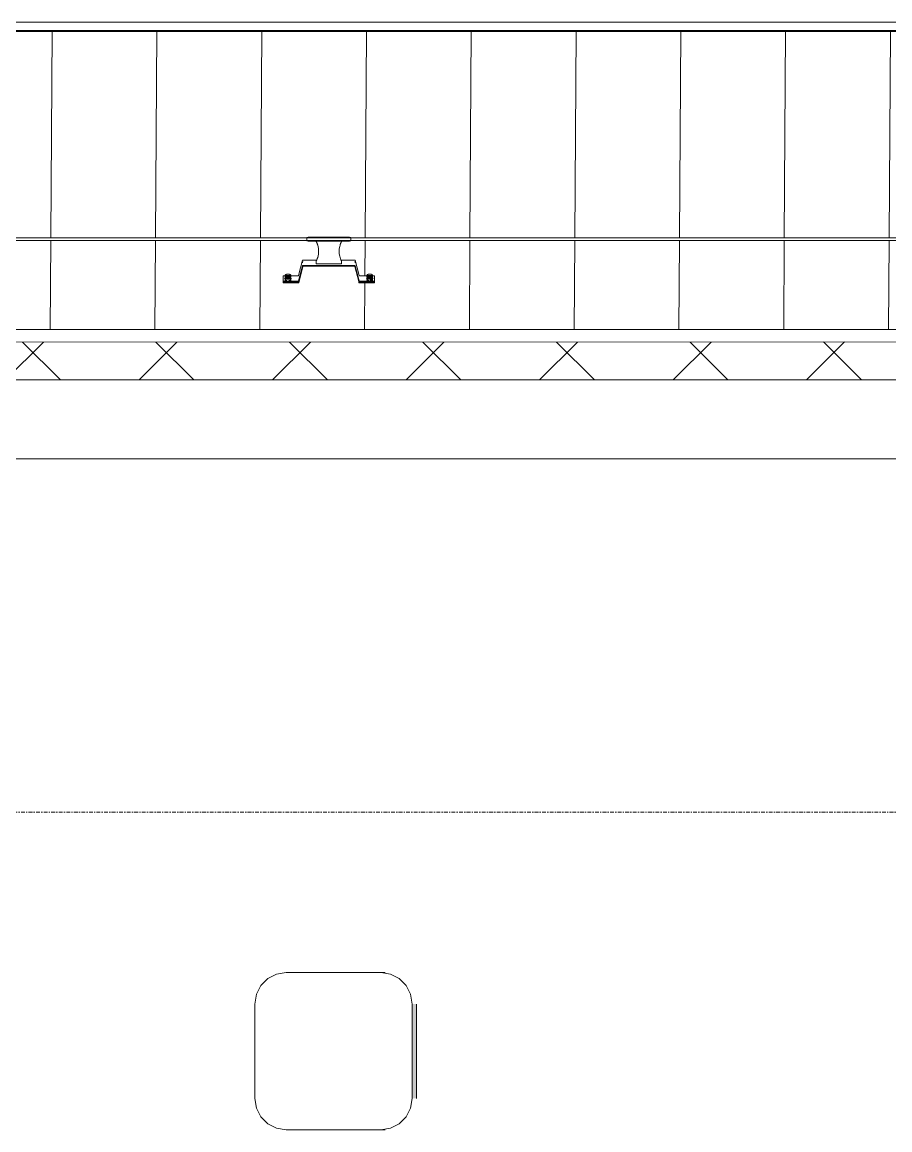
# Model space of a CAD drawing. Header units: millimetres. Extents: x 900982 to 1200730, y -305 to 27743.
# Drawn here: x 1003377 to 1006134, y 14190 to 17711 of the extents above; entities that cross this region are included whole.
import ezdxf

# ---------------------------------------------------------------- set-up
doc = ezdxf.new("R2010")
doc.units = ezdxf.units.MM
doc.linetypes.add('AEC_Center', pattern=[24, 12, -4, 4, -4])
for name, color, linetype, lineweight in [('A-FLOR-LEVL', 51, 'Continuous', 5), ('A-GENM', 13, 'Continuous', 5), ('A-ROOF', 132, 'Continuous', 5), ('A-ROOF-PATT', 132, 'Continuous', 15), ('Q-SPCQ', 91, 'Continuous', 5)]:
    doc.layers.add(name, color=color, linetype=linetype, lineweight=lineweight)

# ---------------------------------------------------------------- blocks, each defined once
blk = doc.blocks.new('Mechanical - Condensers - Mechanical - Condensers-1249279-SECTION - GRIDS 2A')
at = {"layer": 'A-GENM'}
blk.add_hatch(color=256, dxfattribs=at).paths.add_polyline_path([(1004616.6, 14290.3), (1004630.4, 14290.3), (1004630.4, 14590.3), (1004616.6, 14590.3)])
at = {"layer": 'A-GENM', "lineweight": 13}
for p, q in [((1004516.6, 14690.3), (1004216.6, 14690.3)), ((1004116.6, 14590.3), (1004116.6, 14290.3)), ((1004616.6, 14290.3), (1004616.6, 14590.3)), ((1004216.6, 14190.3), (1004516.6, 14190.3))]:
    blk.add_line(p, q, dxfattribs=at)
at = {"layer": 'A-GENM'}
for p, q in [((1004530.4, 14690.3), (1004516.6, 14690.3)), ((1004630.4, 14590.3), (1004630.4, 14290.3)), ((1004516.6, 14190.3), (1004530.4, 14190.3))]:
    blk.add_line(p, q, dxfattribs=at)
at = {"layer": 'A-GENM', "lineweight": 13, "flags": 128}
for points in [[(1004216.6, 14690.3), (1004185.7, 14685.4), (1004157.8, 14671.2), (1004135.7, 14649.1), (1004121.4, 14621.2), (1004116.6, 14590.3)], [(1004616.6, 14590.3), (1004611.7, 14621.2), (1004597.5, 14649.1), (1004575.3, 14671.2), (1004547.5, 14685.4), (1004516.6, 14690.3)], [(1004116.6, 14290.3), (1004121.4, 14259.4), (1004135.7, 14231.6), (1004157.8, 14209.4), (1004185.7, 14195.2), (1004216.6, 14190.3)], [(1004516.6, 14190.3), (1004547.5, 14195.2), (1004575.3, 14209.4), (1004597.5, 14231.6), (1004611.7, 14259.4), (1004616.6, 14290.3)]]:
    blk.add_lwpolyline(points, dxfattribs=at)
blk = doc.blocks.new('Static Line_Sayfa_Metal Deck_Pan Mount - Up to 15 _ pitch - Max 2 Users-1845519-SECTION - GRIDS 2A')
at = {"layer": 'Q-SPCQ'}
for p, q in [((1010152.4, 17024.9), (917357.6, 17024.9)), ((917357.6, 17016.9), (1010152.4, 17016.9)), ((1004286.1, 17027.2), (1004281.9, 17026.2)), ((1004281.9, 17015.7), (1004286.1, 17014.7)), ((1004415.3, 17027.4), (1004288.4, 17027.4)), ((1004288.4, 17014.4), (1004415.3, 17014.4)), ((1004311.9, 17014.5), (1004311.9, 17016.4)), ((1004311.9, 17013.3), (1004311.9, 17014.5)), ((1004391.9, 17014.5), (1004311.9, 17014.5)), ((1004311.9, 17013.6), (1004311.9, 17013.3)), ((1004391.9, 17016.4), (1004391.9, 17014.5)), ((1004391.9, 17014.5), (1004391.9, 17013.3)), ((1004391.9, 17013.3), (1004391.9, 17013.6)), ((1004421.9, 17026.2), (1004417.6, 17027.2)), ((1004417.6, 17014.7), (1004421.9, 17015.7)), ((1004268, 16936.8), (1004255.5, 16888.4)), ((1004255.6, 16905.9), (1004268.1, 16954.2)), ((1004257, 16886.5), (1004269.5, 16934.8)), ((1004269, 16949.8), (1004268, 16946)), ((1004434.7, 16937.5), (1004268.9, 16937.5)), ((1004269, 16954.9), (1004313.6, 16954.9)), ((1004270.5, 16935.5), (1004433.2, 16935.5)), ((1004311.9, 16951.6), (1004311.9, 16951.8)), ((1004311.9, 16951.8), (1004311.9, 16949.8)), ((1004311.9, 16949.6), (1004311.9, 16951.6)), ((1004311.9, 16943.2), (1004391.9, 16943.2)), ((1004390.2, 16954.9), (1004434.8, 16954.9)), ((1004391.9, 16949.8), (1004391.9, 16951.8)), ((1004391.9, 16951.8), (1004391.9, 16951.6)), ((1004391.9, 16951.6), (1004391.9, 16949.6)), ((1004434.1, 16934.8), (1004446.6, 16886.5)), ((1004435.7, 16946.4), (1004434.8, 16950.1)), ((1004448.2, 16888.4), (1004435.7, 16936.8)), ((1004435.8, 16954.2), (1004448.3, 16905.9)), ((1004206.8, 16888.6), (1004206.9, 16904.3)), ((1004212.9, 16905.2), (1004212.9, 16903.9)), ((1004212.9, 16901.2), (1004212.9, 16899.9)), ((1004221.9, 16902.3), (1004217, 16902.1)), ((1004217, 16902.1), (1004217, 16901.6)), ((1004217, 16902.1), (1004217, 16897.5)), ((1004217, 16901.6), (1004221.9, 16901.3)), ((1004217, 16901.6), (1004217, 16897)), ((1004221.9, 16905.1), (1004227.9, 16905.1)), ((1004226.7, 16902.1), (1004221.9, 16902.3)), ((1004221.9, 16902.3), (1004221.9, 16897.7)), ((1004221.9, 16901.3), (1004226.7, 16901.6)), ((1004221.9, 16896.8), (1004221.9, 16901.3)), ((1004226.7, 16901.6), (1004226.7, 16902.1)), ((1004226.7, 16902.1), (1004226.7, 16897.5)), ((1004226.7, 16901.6), (1004226.7, 16897)), ((1004229.8, 16905.1), (1004254.6, 16905.1)), ((1004230.9, 16903.9), (1004230.9, 16905.2)), ((1004230.9, 16899.9), (1004230.9, 16901.2)), ((1004449.3, 16905.1), (1004474.1, 16905.1)), ((1004472.9, 16905.2), (1004472.9, 16903.9)), ((1004472.9, 16901.2), (1004472.9, 16899.9)), ((1004476, 16905.1), (1004481.9, 16905.1)), ((1004481.9, 16902.3), (1004477, 16902.1)), ((1004477, 16902.1), (1004477, 16901.6)), ((1004477, 16902.1), (1004477, 16897.5)), ((1004477, 16901.6), (1004481.9, 16901.3)), ((1004477, 16901.6), (1004477, 16897)), ((1004486.7, 16902.1), (1004481.9, 16902.3)), ((1004481.9, 16902.3), (1004481.9, 16897.7)), ((1004481.9, 16901.3), (1004486.7, 16901.6)), ((1004481.9, 16896.8), (1004481.9, 16901.3)), ((1004486.7, 16901.6), (1004486.7, 16902.1)), ((1004486.7, 16902.1), (1004486.7, 16897.5)), ((1004486.7, 16901.6), (1004486.7, 16897)), ((1004490.9, 16903.9), (1004490.9, 16905.2)), ((1004490.9, 16899.9), (1004490.9, 16901.2)), ((1004496.8, 16888.6), (1004496.9, 16904.3)), ((1004496.9, 16903.1), (1004496.9, 16900.1)), ((1004206.8, 16888.6), (1004206.8, 16886.6)), ((1004206.8, 16885.7), (1004206.8, 16888.6)), ((1004256.8, 16885.7), (1004206.8, 16885.7)), ((1004206.8, 16885.7), (1004206.8, 16882.7)), ((1004206.8, 16882.7), (1004256.8, 16882.7)), ((1004217.2, 16897.5), (1004212.7, 16896.9)), ((1004212.8, 16890.3), (1004212.8, 16888.9)), ((1004212.9, 16894.2), (1004212.9, 16892.9)), ((1004254.5, 16887.7), (1004216.8, 16887.7)), ((1004216.8, 16885.7), (1004256.1, 16885.7)), ((1004217, 16896.7), (1004221.9, 16896.9)), ((1004221.9, 16895.9), (1004217, 16896.2)), ((1004221.9, 16896.9), (1004226.7, 16896.7)), ((1004226.7, 16896.2), (1004221.9, 16895.9)), ((1004231.1, 16896.9), (1004226.5, 16897.5)), ((1004230.8, 16888.9), (1004230.8, 16890.3)), ((1004230.9, 16892.9), (1004230.9, 16894.2)), ((1004256.8, 16882.7), (1004256.8, 16885.7)), ((1004446.8, 16885.7), (1004446.8, 16882.7)), ((1004496.8, 16885.7), (1004446.8, 16885.7)), ((1004446.8, 16882.7), (1004496.8, 16882.7)), ((1004447.6, 16885.7), (1004486.8, 16885.7)), ((1004486.8, 16887.7), (1004449.2, 16887.7)), ((1004477.2, 16897.5), (1004472.7, 16896.9)), ((1004472.8, 16890.3), (1004472.8, 16888.9)), ((1004472.9, 16894.2), (1004472.9, 16892.9)), ((1004481.9, 16896.9), (1004477, 16896.7)), ((1004486.7, 16896.7), (1004481.9, 16896.9)), ((1004481.9, 16895.9), (1004486.7, 16896.2)), ((1004491.1, 16896.9), (1004486.5, 16897.5)), ((1004490.8, 16888.9), (1004490.8, 16890.3)), ((1004490.9, 16892.9), (1004490.9, 16894.2)), ((1004496.8, 16885.7), (1004496.8, 16888.6)), ((1004496.8, 16882.7), (1004496.8, 16885.7))]:
    blk.add_line(p, q, dxfattribs=at)
at = {"layer": 'Q-SPCQ', "flags": 128}
for points in [[(1004286.1, 17027.2), (1004286.5, 17027.3), (1004286.9, 17027.3), (1004287.3, 17027.4), (1004287.7, 17027.4), (1004288.1, 17027.4), (1004288.4, 17027.4)], [(1004288.4, 17014.4), (1004288, 17014.4), (1004287.6, 17014.5), (1004287.2, 17014.5), (1004286.9, 17014.6), (1004286.5, 17014.6), (1004286.1, 17014.7)], [(1004415.3, 17027.4), (1004415.7, 17027.4), (1004416.1, 17027.4), (1004416.5, 17027.4), (1004416.9, 17027.3), (1004417.2, 17027.2), (1004417.6, 17027.2)], [(1004417.6, 17014.7), (1004417.2, 17014.6), (1004416.8, 17014.6), (1004416.4, 17014.5), (1004416, 17014.5), (1004415.6, 17014.4), (1004415.3, 17014.4)], [(1004212.9, 16905.2), (1004213.3, 16906.9), (1004214, 16907.9), (1004214.6, 16908.5), (1004215.1, 16908.8), (1004215.5, 16909), (1004215.7, 16909.1), (1004216, 16909.2), (1004216.2, 16909.2), (1004216.4, 16909.3), (1004216.5, 16909.3), (1004216.7, 16909.3), (1004216.8, 16909.3), (1004217, 16909.4), (1004217.1, 16909.4), (1004217.3, 16909.4), (1004217.5, 16909.4), (1004217.6, 16909.5), (1004217.8, 16909.5), (1004217.9, 16909.5), (1004218.1, 16909.5), (1004218.3, 16909.5), (1004218.5, 16909.5), (1004218.6, 16909.5), (1004218.8, 16909.6), (1004219, 16909.6), (1004219.2, 16909.6), (1004219.4, 16909.6), (1004219.6, 16909.6), (1004219.8, 16909.6), (1004220, 16909.6), (1004220.2, 16909.6), (1004220.4, 16909.6), (1004220.6, 16909.6), (1004220.8, 16909.6), (1004221, 16909.6), (1004221.2, 16909.6), (1004221.4, 16909.6), (1004221.7, 16909.6), (1004221.9, 16909.6), (1004221.9, 16909.6)], [(1004212.9, 16901.2), (1004213.3, 16902.9), (1004214, 16904), (1004214.6, 16904.5), (1004215.1, 16904.8), (1004215.4, 16905), (1004215.7, 16905.1), (1004215.9, 16905.2), (1004216.1, 16905.2), (1004216.3, 16905.3), (1004216.5, 16905.3), (1004216.7, 16905.3), (1004216.8, 16905.4), (1004217, 16905.4), (1004217.1, 16905.4), (1004217.3, 16905.4), (1004217.4, 16905.4), (1004217.6, 16905.5), (1004217.8, 16905.5), (1004217.9, 16905.5), (1004218.1, 16905.5), (1004218.3, 16905.5), (1004218.4, 16905.5), (1004218.6, 16905.6), (1004218.8, 16905.6), (1004219, 16905.6), (1004219.2, 16905.6), (1004219.4, 16905.6), (1004219.6, 16905.6), (1004219.8, 16905.6), (1004220, 16905.6), (1004220.2, 16905.6), (1004220.4, 16905.6), (1004220.6, 16905.6), (1004220.8, 16905.6), (1004221, 16905.6), (1004221.2, 16905.6), (1004221.4, 16905.7), (1004221.6, 16905.7), (1004221.8, 16905.7), (1004221.9, 16905.7)], [(1004212.9, 16894.2), (1004213.2, 16895.9), (1004213.9, 16897), (1004214.6, 16897.5), (1004215, 16897.8), (1004215.4, 16898), (1004215.7, 16898.1), (1004215.9, 16898.2), (1004216.1, 16898.2), (1004216.3, 16898.3), (1004216.5, 16898.3), (1004216.6, 16898.4), (1004216.8, 16898.4), (1004216.9, 16898.4), (1004217.1, 16898.4), (1004217.2, 16898.5), (1004217.4, 16898.5), (1004217.5, 16898.5), (1004217.7, 16898.5), (1004217.9, 16898.5), (1004218, 16898.5), (1004218.2, 16898.6), (1004218.4, 16898.6), (1004218.6, 16898.6), (1004218.8, 16898.6), (1004218.9, 16898.6), (1004219.1, 16898.6), (1004219.3, 16898.6), (1004219.5, 16898.6), (1004219.7, 16898.6), (1004219.9, 16898.6), (1004220.1, 16898.7), (1004220.3, 16898.7), (1004220.5, 16898.7), (1004220.7, 16898.7), (1004221, 16898.7), (1004221.2, 16898.7), (1004221.4, 16898.7), (1004221.6, 16898.7), (1004221.8, 16898.7), (1004221.9, 16898.7)], [(1004230.9, 16905.2), (1004230.6, 16906.9), (1004229.9, 16907.9), (1004229.2, 16908.5), (1004228.8, 16908.8), (1004228.4, 16909), (1004228.1, 16909.1), (1004227.9, 16909.2), (1004227.7, 16909.2), (1004227.5, 16909.3), (1004227.3, 16909.3), (1004227.2, 16909.3), (1004227, 16909.3), (1004226.9, 16909.4), (1004226.7, 16909.4), (1004226.6, 16909.4), (1004226.4, 16909.4), (1004226.2, 16909.5), (1004226.1, 16909.5), (1004225.9, 16909.5), (1004225.7, 16909.5), (1004225.6, 16909.5), (1004225.4, 16909.5), (1004225.2, 16909.5), (1004225, 16909.6), (1004224.9, 16909.6), (1004224.7, 16909.6), (1004224.5, 16909.6), (1004224.3, 16909.6), (1004224.1, 16909.6), (1004223.9, 16909.6), (1004223.7, 16909.6), (1004223.5, 16909.6), (1004223.3, 16909.6), (1004223, 16909.6), (1004222.8, 16909.6), (1004222.6, 16909.6), (1004222.4, 16909.6), (1004222.2, 16909.6), (1004222, 16909.6), (1004221.9, 16909.6)], [(1004230.9, 16901.2), (1004230.5, 16902.9), (1004229.8, 16904), (1004229.2, 16904.5), (1004228.7, 16904.8), (1004228.4, 16905), (1004228.1, 16905.1), (1004227.9, 16905.2), (1004227.7, 16905.2), (1004227.5, 16905.3), (1004227.3, 16905.3), (1004227.2, 16905.3), (1004227, 16905.4), (1004226.8, 16905.4), (1004226.7, 16905.4), (1004226.5, 16905.4), (1004226.4, 16905.4), (1004226.2, 16905.5), (1004226.1, 16905.5), (1004225.9, 16905.5), (1004225.7, 16905.5), (1004225.5, 16905.5), (1004225.4, 16905.5), (1004225.2, 16905.6), (1004225, 16905.6), (1004224.8, 16905.6), (1004224.6, 16905.6), (1004224.4, 16905.6), (1004224.2, 16905.6), (1004224, 16905.6), (1004223.8, 16905.6), (1004223.6, 16905.6), (1004223.4, 16905.6), (1004223.2, 16905.6), (1004223, 16905.6), (1004222.8, 16905.6), (1004222.6, 16905.6), (1004222.4, 16905.7), (1004222.2, 16905.7), (1004222, 16905.7), (1004221.9, 16905.7)], [(1004230.9, 16894.2), (1004230.5, 16895.9), (1004229.8, 16897), (1004229.2, 16897.5), (1004228.7, 16897.8), (1004228.3, 16898), (1004228.1, 16898.1), (1004227.8, 16898.2), (1004227.6, 16898.2), (1004227.4, 16898.3), (1004227.3, 16898.3), (1004227.1, 16898.4), (1004226.9, 16898.4), (1004226.8, 16898.4), (1004226.6, 16898.4), (1004226.5, 16898.5), (1004226.3, 16898.5), (1004226.2, 16898.5), (1004226, 16898.5), (1004225.8, 16898.5), (1004225.7, 16898.5), (1004225.5, 16898.6), (1004225.3, 16898.6), (1004225.1, 16898.6), (1004225, 16898.6), (1004224.8, 16898.6), (1004224.6, 16898.6), (1004224.4, 16898.6), (1004224.2, 16898.6), (1004224, 16898.6), (1004223.8, 16898.6), (1004223.6, 16898.7), (1004223.4, 16898.7), (1004223.2, 16898.7), (1004223, 16898.7), (1004222.8, 16898.7), (1004222.6, 16898.7), (1004222.3, 16898.7), (1004222.1, 16898.7), (1004221.9, 16898.7), (1004221.9, 16898.7)], [(1004472.9, 16905.2), (1004473.3, 16906.9), (1004474, 16907.9), (1004474.6, 16908.5), (1004475.1, 16908.8), (1004475.5, 16909), (1004475.7, 16909.1), (1004476, 16909.2), (1004476.2, 16909.2), (1004476.4, 16909.3), (1004476.5, 16909.3), (1004476.7, 16909.3), (1004476.8, 16909.3), (1004477, 16909.4), (1004477.1, 16909.4), (1004477.3, 16909.4), (1004477.5, 16909.4), (1004477.6, 16909.5), (1004477.8, 16909.5), (1004477.9, 16909.5), (1004478.1, 16909.5), (1004478.3, 16909.5), (1004478.5, 16909.5), (1004478.6, 16909.5), (1004478.8, 16909.6), (1004479, 16909.6), (1004479.2, 16909.6), (1004479.4, 16909.6), (1004479.6, 16909.6), (1004479.8, 16909.6), (1004480, 16909.6), (1004480.2, 16909.6), (1004480.4, 16909.6), (1004480.6, 16909.6), (1004480.8, 16909.6), (1004481, 16909.6), (1004481.2, 16909.6), (1004481.4, 16909.6), (1004481.7, 16909.6), (1004481.9, 16909.6), (1004481.9, 16909.6)], [(1004472.9, 16901.2), (1004473.3, 16902.9), (1004474, 16904), (1004474.6, 16904.5), (1004475.1, 16904.8), (1004475.4, 16905), (1004475.7, 16905.1), (1004475.9, 16905.2), (1004476.1, 16905.2), (1004476.3, 16905.3), (1004476.5, 16905.3), (1004476.7, 16905.3), (1004476.8, 16905.4), (1004477, 16905.4), (1004477.1, 16905.4), (1004477.3, 16905.4), (1004477.4, 16905.4), (1004477.6, 16905.5), (1004477.8, 16905.5), (1004477.9, 16905.5), (1004478.1, 16905.5), (1004478.3, 16905.5), (1004478.4, 16905.5), (1004478.6, 16905.6), (1004478.8, 16905.6), (1004479, 16905.6), (1004479.2, 16905.6), (1004479.4, 16905.6), (1004479.6, 16905.6), (1004479.8, 16905.6), (1004480, 16905.6), (1004480.2, 16905.6), (1004480.4, 16905.6), (1004480.6, 16905.6), (1004480.8, 16905.6), (1004481, 16905.6), (1004481.2, 16905.6), (1004481.4, 16905.7), (1004481.6, 16905.7), (1004481.8, 16905.7), (1004481.9, 16905.7)], [(1004472.9, 16894.2), (1004473.2, 16895.9), (1004473.9, 16897), (1004474.6, 16897.5), (1004475, 16897.8), (1004475.4, 16898), (1004475.7, 16898.1), (1004475.9, 16898.2), (1004476.1, 16898.2), (1004476.3, 16898.3), (1004476.5, 16898.3), (1004476.6, 16898.4), (1004476.8, 16898.4), (1004476.9, 16898.4), (1004477.1, 16898.4), (1004477.2, 16898.5), (1004477.4, 16898.5), (1004477.5, 16898.5), (1004477.7, 16898.5), (1004477.9, 16898.5), (1004478, 16898.5), (1004478.2, 16898.6), (1004478.4, 16898.6), (1004478.6, 16898.6), (1004478.8, 16898.6), (1004478.9, 16898.6), (1004479.1, 16898.6), (1004479.3, 16898.6), (1004479.5, 16898.6), (1004479.7, 16898.6), (1004479.9, 16898.6), (1004480.1, 16898.7), (1004480.3, 16898.7), (1004480.5, 16898.7), (1004480.7, 16898.7), (1004481, 16898.7), (1004481.2, 16898.7), (1004481.4, 16898.7), (1004481.6, 16898.7), (1004481.8, 16898.7), (1004481.9, 16898.7)], [(1004490.9, 16905.2), (1004490.6, 16906.9), (1004489.9, 16907.9), (1004489.2, 16908.5), (1004488.8, 16908.8), (1004488.4, 16909), (1004488.1, 16909.1), (1004487.9, 16909.2), (1004487.7, 16909.2), (1004487.5, 16909.3), (1004487.3, 16909.3), (1004487.2, 16909.3), (1004487, 16909.3), (1004486.9, 16909.4), (1004486.7, 16909.4), (1004486.6, 16909.4), (1004486.4, 16909.4), (1004486.2, 16909.5), (1004486.1, 16909.5), (1004485.9, 16909.5), (1004485.7, 16909.5), (1004485.6, 16909.5), (1004485.4, 16909.5), (1004485.2, 16909.5), (1004485, 16909.6), (1004484.9, 16909.6), (1004484.7, 16909.6), (1004484.5, 16909.6), (1004484.3, 16909.6), (1004484.1, 16909.6), (1004483.9, 16909.6), (1004483.7, 16909.6), (1004483.5, 16909.6), (1004483.3, 16909.6), (1004483, 16909.6), (1004482.8, 16909.6), (1004482.6, 16909.6), (1004482.4, 16909.6), (1004482.2, 16909.6), (1004482, 16909.6), (1004481.9, 16909.6)], [(1004490.9, 16901.2), (1004490.5, 16902.9), (1004489.8, 16904), (1004489.2, 16904.5), (1004488.7, 16904.8), (1004488.4, 16905), (1004488.1, 16905.1), (1004487.9, 16905.2), (1004487.7, 16905.2), (1004487.5, 16905.3), (1004487.3, 16905.3), (1004487.2, 16905.3), (1004487, 16905.4), (1004486.8, 16905.4), (1004486.7, 16905.4), (1004486.5, 16905.4), (1004486.4, 16905.4), (1004486.2, 16905.5), (1004486.1, 16905.5), (1004485.9, 16905.5), (1004485.7, 16905.5), (1004485.5, 16905.5), (1004485.4, 16905.5), (1004485.2, 16905.6), (1004485, 16905.6), (1004484.8, 16905.6), (1004484.6, 16905.6), (1004484.4, 16905.6), (1004484.2, 16905.6), (1004484, 16905.6), (1004483.8, 16905.6), (1004483.6, 16905.6), (1004483.4, 16905.6), (1004483.2, 16905.6), (1004483, 16905.6), (1004482.8, 16905.6), (1004482.6, 16905.6), (1004482.4, 16905.7), (1004482.2, 16905.7), (1004482, 16905.7), (1004481.9, 16905.7)], [(1004490.9, 16894.2), (1004490.5, 16895.9), (1004489.8, 16897), (1004489.2, 16897.5), (1004488.7, 16897.8), (1004488.3, 16898), (1004488.1, 16898.1), (1004487.8, 16898.2), (1004487.6, 16898.2), (1004487.4, 16898.3), (1004487.3, 16898.3), (1004487.1, 16898.4), (1004486.9, 16898.4), (1004486.8, 16898.4), (1004486.6, 16898.4), (1004486.5, 16898.5), (1004486.3, 16898.5), (1004486.2, 16898.5), (1004486, 16898.5), (1004485.8, 16898.5), (1004485.7, 16898.5), (1004485.5, 16898.6), (1004485.3, 16898.6), (1004485.1, 16898.6), (1004485, 16898.6), (1004484.8, 16898.6), (1004484.6, 16898.6), (1004484.4, 16898.6), (1004484.2, 16898.6), (1004484, 16898.6), (1004483.8, 16898.6), (1004483.6, 16898.7), (1004483.4, 16898.7), (1004483.2, 16898.7), (1004483, 16898.7), (1004482.8, 16898.7), (1004482.6, 16898.7), (1004482.3, 16898.7), (1004482.1, 16898.7), (1004481.9, 16898.7), (1004481.9, 16898.7)], [(1004212.8, 16890.3), (1004213.2, 16891.9), (1004213.9, 16893), (1004214.5, 16893.6), (1004215, 16893.8), (1004215.4, 16894), (1004215.6, 16894.1), (1004215.9, 16894.2), (1004216.1, 16894.3), (1004216.3, 16894.3), (1004216.4, 16894.3), (1004216.6, 16894.4), (1004216.7, 16894.4), (1004216.9, 16894.4), (1004217.1, 16894.5), (1004217.2, 16894.5), (1004217.4, 16894.5), (1004217.5, 16894.5), (1004217.7, 16894.5), (1004217.8, 16894.5), (1004218, 16894.6), (1004218.2, 16894.6), (1004218.4, 16894.6), (1004218.5, 16894.6), (1004218.7, 16894.6), (1004218.9, 16894.6), (1004219.1, 16894.6), (1004219.3, 16894.6), (1004219.5, 16894.6), (1004219.7, 16894.7), (1004219.9, 16894.7), (1004220.1, 16894.7), (1004220.3, 16894.7), (1004220.5, 16894.7), (1004220.7, 16894.7), (1004220.9, 16894.7), (1004221.1, 16894.7), (1004221.4, 16894.7), (1004221.6, 16894.7), (1004221.8, 16894.7), (1004221.8, 16894.7)], [(1004230.8, 16890.3), (1004230.5, 16891.9), (1004229.8, 16893), (1004229.1, 16893.6), (1004228.7, 16893.8), (1004228.3, 16894), (1004228, 16894.1), (1004227.8, 16894.2), (1004227.6, 16894.3), (1004227.4, 16894.3), (1004227.2, 16894.3), (1004227.1, 16894.4), (1004226.9, 16894.4), (1004226.8, 16894.4), (1004226.6, 16894.5), (1004226.5, 16894.5), (1004226.3, 16894.5), (1004226.1, 16894.5), (1004226, 16894.5), (1004225.8, 16894.5), (1004225.7, 16894.6), (1004225.5, 16894.6), (1004225.3, 16894.6), (1004225.1, 16894.6), (1004224.9, 16894.6), (1004224.8, 16894.6), (1004224.6, 16894.6), (1004224.4, 16894.6), (1004224.2, 16894.6), (1004224, 16894.7), (1004223.8, 16894.7), (1004223.6, 16894.7), (1004223.4, 16894.7), (1004223.2, 16894.7), (1004223, 16894.7), (1004222.7, 16894.7), (1004222.5, 16894.7), (1004222.3, 16894.7), (1004222.1, 16894.7), (1004221.9, 16894.7), (1004221.8, 16894.7)], [(1004472.8, 16890.3), (1004473.2, 16891.9), (1004473.9, 16893), (1004474.5, 16893.6), (1004475, 16893.8), (1004475.4, 16894), (1004475.6, 16894.1), (1004475.9, 16894.2), (1004476.1, 16894.3), (1004476.3, 16894.3), (1004476.4, 16894.3), (1004476.6, 16894.4), (1004476.7, 16894.4), (1004476.9, 16894.4), (1004477.1, 16894.5), (1004477.2, 16894.5), (1004477.4, 16894.5), (1004477.5, 16894.5), (1004477.7, 16894.5), (1004477.8, 16894.5), (1004478, 16894.6), (1004478.2, 16894.6), (1004478.4, 16894.6), (1004478.5, 16894.6), (1004478.7, 16894.6), (1004478.9, 16894.6), (1004479.1, 16894.6), (1004479.3, 16894.6), (1004479.5, 16894.6), (1004479.7, 16894.7), (1004479.9, 16894.7), (1004480.1, 16894.7), (1004480.3, 16894.7), (1004480.5, 16894.7), (1004480.7, 16894.7), (1004480.9, 16894.7), (1004481.1, 16894.7), (1004481.4, 16894.7), (1004481.6, 16894.7), (1004481.8, 16894.7), (1004481.8, 16894.7)], [(1004490.8, 16890.3), (1004490.5, 16891.9), (1004489.8, 16893), (1004489.1, 16893.6), (1004488.7, 16893.8), (1004488.3, 16894), (1004488, 16894.1), (1004487.8, 16894.2), (1004487.6, 16894.3), (1004487.4, 16894.3), (1004487.2, 16894.3), (1004487.1, 16894.4), (1004486.9, 16894.4), (1004486.8, 16894.4), (1004486.6, 16894.5), (1004486.5, 16894.5), (1004486.3, 16894.5), (1004486.1, 16894.5), (1004486, 16894.5), (1004485.8, 16894.5), (1004485.7, 16894.6), (1004485.5, 16894.6), (1004485.3, 16894.6), (1004485.1, 16894.6), (1004484.9, 16894.6), (1004484.8, 16894.6), (1004484.6, 16894.6), (1004484.4, 16894.6), (1004484.2, 16894.6), (1004484, 16894.7), (1004483.8, 16894.7), (1004483.6, 16894.7), (1004483.4, 16894.7), (1004483.2, 16894.7), (1004483, 16894.7), (1004482.7, 16894.7), (1004482.5, 16894.7), (1004482.3, 16894.7), (1004482.1, 16894.7), (1004481.9, 16894.7), (1004481.8, 16894.7)]]:
    blk.add_lwpolyline(points, dxfattribs=at)
at = {"layer": 'Q-SPCQ'}
for centre, major_axis, ratio, start_param, end_param in [((1004281.9, 17020.9), (0, 5.22), 0.000553, 0.087266, 1.006623), ((1004281.9, 17020.9), (0, 5.22), 0.000553, 1.227015, 2.050631), ((1004281.9, 17020.9), (0, 5.22), 0.000553, 2.181662, 3.141462), ((1004281.9, 17020.9), (0, 5.22), 0.000553, 3.141593, 3.228859), ((1004249.1, 16982.7), (-70, 0.4), 0.996195, 3.429686, 3.60672), ((1004249.1, 16982.5), (-70, 0.4), 0.996195, 2.689154, 3.60672), ((1004454.6, 16982.5), (-70, 0.4), 0.996195, 5.830747, 6.748313), ((1004454.6, 16982.7), (-70, 0.4), 0.996195, 5.830747, 6.009742), ((1004421.9, 17020.9), (0, 5.22), 0.000553, 0.087266, 1.006623), ((1004421.9, 17020.9), (0, 5.22), 0.000553, 1.227283, 2.050397), ((1004421.9, 17020.9), (0, 5.22), 0.000553, 2.181662, 3.141593), ((1004421.9, 17020.9), (0, 5.22), 0.000553, 3.141723, 3.228859), ((1004268.9, 16936.5), (-1, 0.006), 0.996195, 4.718734, 6.03737), ((1004269, 16953.9), (-1, 0.006), 0.996195, 4.938506, 6.03737), ((1004270.5, 16934.5), (-1, 0.006), 0.996195, 4.718734, 6.037371), ((1004249.1, 16982.7), (-70, 0.4), 0.996195, 2.689154, 2.918546), ((1004311.9, 16950.2), (0, 7), 0.000553, 1.658063, 3.228859), ((1004454.6, 16982.7), (-70, 0.4), 0.996195, 0.235736, 0.465127), ((1004391.9, 16950.2), (0, 7), 0.000553, 1.658063, 3.228859), ((1004433.2, 16934.5), (-1, 0.006), 0.996195, 3.400097, 4.718734), ((1004434.8, 16953.9), (-1, 0.006), 0.996195, 3.400097, 4.718734), ((1004434.7, 16936.5), (-1, 0.006), 0.996195, 3.400097, 4.498961), ((1004216.9, 16904.3), (10, 0), 0.087156, 2.09384, 3.141038), ((1004221.9, 16899.9), (9, 0), 0.087156, 1.915454, 4.711834), ((1004221.9, 16903.9), (9, 0), 0.087156, 1.915454, 3.664636), ((1004221.9, 16903.9), (9, 0), 0.087156, 5.759031, 7.853427), ((1004221.9, 16903.9), (9, 0), 0.087156, 4.711834, 5.576632), ((1004221.9, 16899.9), (9, 0), 0.087156, 4.711834, 7.853427), ((1004254.6, 16906.1), (-1, 0.006), 0.996195, 1.577141, 2.895778), ((1004449.3, 16906.1), (-1, 0.006), 0.996195, 0.258504, 1.577141), ((1004481.9, 16903.9), (9, 0), 0.087156, 1.571576, 3.664636), ((1004481.9, 16899.9), (9, 0), 0.087156, 1.570241, 4.711834), ((1004481.9, 16903.9), (9, 0), 0.087156, 3.838502, 4.711834), ((1004481.9, 16903.9), (9, 0), 0.087156, 4.711834, 5.576632), ((1004481.9, 16899.9), (9, 0), 0.087156, 4.711834, 7.853427), ((1004481.9, 16903.9), (9, 0), 0.087156, 5.759031, 7.509336), ((1004486.9, 16904.3), (10, 0), 0.087156, 0, 1.046642), ((1004216.8, 16888.6), (10, 0), 0.087156, 3.141593, 4.711834), ((1004216.8, 16886.6), (10, 0), 0.087156, 3.141593, 4.711834), ((1004221.9, 16896.4), (11, 0), 0.087156, 1.570241, 3.664636), ((1004221.8, 16888.9), (9, 0), 0.087156, 1.915454, 4.711834), ((1004221.9, 16892.9), (9, 0), 0.087156, 1.570241, 3.664636), ((1004221.8, 16888.9), (9, 0), 0.087156, 4.711834, 7.509336), ((1004221.9, 16896.4), (11, 0), 0.087156, 5.759031, 7.853427), ((1004221.9, 16892.9), (9, 0), 0.087156, 5.759031, 7.853427), ((1004254.5, 16888.7), (-1, 0.006), 0.996195, 1.577141, 2.895778), ((1004256.1, 16886.7), (-1, 0.006), 0.996195, 1.577141, 2.895778), ((1004447.6, 16886.7), (-1, 0.006), 0.996195, 0.258504, 1.577141), ((1004449.2, 16888.7), (-1, 0.006), 0.996195, 0.258504, 1.577141), ((1004481.9, 16896.4), (11, 0), 0.087156, 1.570241, 3.664636), ((1004481.8, 16888.9), (9, 0), 0.087156, 1.915454, 4.711834), ((1004481.9, 16892.9), (9, 0), 0.087156, 1.915454, 3.664636), ((1004481.8, 16888.9), (9, 0), 0.087156, 4.711834, 7.853427), ((1004481.9, 16896.4), (11, 0), 0.087156, 5.759031, 7.853427), ((1004481.9, 16892.9), (9, 0), 0.087156, 5.759031, 7.853427), ((1004481.9, 16892.9), (9, 0), 0.087156, 4.711834, 5.576632), ((1004486.8, 16888.6), (10, 0), 0.087156, 4.711834, 6.28263), ((1004486.8, 16886.6), (10, 0), 0.087156, 4.711834, 6.28263)]:
    blk.add_ellipse(centre, major_axis=major_axis, ratio=ratio, start_param=start_param, end_param=end_param, dxfattribs=at)
for points in [[(1004221.9, 16897.7), (1004221.1, 16897.8), (1004219.5, 16897.8), (1004217.9, 16897.6), (1004217, 16897.5)], [(1004217, 16897.5), (1004217, 16897.5), (1004217, 16897.4), (1004217, 16897.2), (1004217, 16897)], [(1004217, 16897), (1004217.8, 16897.1), (1004219.5, 16897.1), (1004221.1, 16896.9), (1004221.9, 16896.8)], [(1004226.7, 16897.5), (1004225.9, 16897.6), (1004224.3, 16897.8), (1004222.7, 16897.8), (1004221.9, 16897.7)], [(1004221.9, 16896.8), (1004222.7, 16896.9), (1004224.3, 16897.1), (1004225.9, 16897.1), (1004226.7, 16897)], [(1004226.7, 16897), (1004226.7, 16897.2), (1004226.7, 16897.4), (1004226.7, 16897.5), (1004226.7, 16897.5)], [(1004477, 16897.5), (1004477.9, 16897.6), (1004479.5, 16897.8), (1004481.1, 16897.8), (1004481.9, 16897.7)], [(1004477, 16897), (1004477, 16897.2), (1004477, 16897.4), (1004477, 16897.5), (1004477, 16897.5)], [(1004481.9, 16896.8), (1004481.1, 16896.9), (1004479.5, 16897.1), (1004477.8, 16897.1), (1004477, 16897)], [(1004481.9, 16897.7), (1004482.7, 16897.8), (1004484.3, 16897.8), (1004485.9, 16897.6), (1004486.7, 16897.5)], [(1004486.7, 16897), (1004485.9, 16897.1), (1004484.3, 16897.1), (1004482.7, 16896.9), (1004481.9, 16896.8)], [(1004486.7, 16897.5), (1004486.7, 16897.5), (1004486.7, 16897.4), (1004486.7, 16897.2), (1004486.7, 16897)]]:
    blk.add_open_spline(points, degree=3, dxfattribs=at)
blk = doc.blocks.new('Ridge Capping - Ridge Capping-1882401-SECTION - GRIDS 2A')
at = {"layer": 'A-ROOF'}
for p, q in [((1021760.8, 17710.8), (910524.5, 17710.9)), ((910524.4, 17684.7), (1021760.8, 17684.7)), ((910524.4, 17681), (1021760.8, 17681))]:
    blk.add_line(p, q, dxfattribs=at)

msp = doc.modelspace()

# ---------------------------------------------------------------- hatches: boundary and pattern name
at = {"layer": 'A-ROOF-PATT', "lineweight": 5}
h = msp.add_hatch(dxfattribs=at)
h.set_pattern_fill('FP_3', color=256, style=0, pattern_type=2)
h.set_pattern_definition([(89.638, (-19.27, 413459.42), (-332.99965, -0.00109), [])])
h.paths.add_polyline_path([(1013396.2, 17006.6), (1013396.2, 17007.8), (1013387.2, 17007.8)])
h.paths.add_polyline_path([(1013258.7, 17008.2), (1013258.7, 17006.7), (1013256, 17007.9)])
h.paths.add_polyline_path([(914851.3, 17009), (914851.3, 17010.2), (914842.3, 17010.1)])
h.paths.add_polyline_path([(914713.8, 17009.7), (914713.8, 17008.2), (914710.3, 17009.3)])
h.paths.add_polyline_path([(913942.5, 17006.1), (913942.5, 17007.4), (913932.6, 17007.3)])
h.paths.add_polyline_path([(911611.8, 17018.4), (911608.4, 17009.3), (911607.4, 17019.2), (911610.3, 17018.7)])
h.paths.add_polyline_path([(911615.8, 17016.6), (911610.4, 17009), (911613, 17017.9)])
h.paths.add_polyline_path([(911619.2, 17013.8), (911613.8, 17011.7), (911615.8, 17016.6)])
h.paths.add_polyline_path([(913561.9, 17011.2), (913561.9, 17012.3), (913564.6, 17011.4)])
h.paths.add_polyline_path([(915661.9, 17018.2), (915661.9, 17019.3), (915667.1, 17018.5)])
h.paths.add_polyline_path([(916201.2, 17020), (916211.3, 17021.1), (916206.5, 17020.3)])
h.paths.add_polyline_path([(916649.4, 17021.6), (916649.4, 17022.5), (916653, 17021.7)])
h.paths.add_polyline_path([(1012106.7, 17017.2), (1012106.7, 17018.4), (1012108.3, 17017.3)])
h.paths.add_polyline_path([(1014206.8, 17010.5), (1014206.8, 17011.6), (1014210.6, 17010.7)])
h.paths.add_polyline_path([(1014746.1, 17008.7), (1014756.2, 17009.8), (1014750, 17008.9)])
h.paths.add_polyline_path([(1015890.8, 17013.8), (1015899.7, 17005.4), (1015898.2, 17003.2), (1015903.5, 17000.6), (1015899.7, 16998.4), (1015898.2, 16996.5), (1015903.5, 16994.3), (1015908.8, 16996.5), (1015911, 17001.8), (1015910, 17015.7), (1015905.4, 17009.3), (1015903.5, 17009.3), (1015901.5, 17009), (1015899.2, 17009), (1015898.2, 17007.1), (1015894.2, 17010.7)])
h.paths.add_polyline_path([(1016226.9, 16735), (1016226.9, 16878.7), (1016096.9, 16878.7), (1016096.9, 16881.7), (1015965, 16881.7), (1015965, 16878.7), (1015936.8, 16878.7), (1015936.8, 16881.7), (1015804.9, 16881.7), (1015804.9, 16878.7), (1015674.9, 16878.7), (1015675, 16952.5), (1015886, 16953.7), (1015885.4, 16999.3), (1015821.4, 16998.6), (1015631, 16999.3), (1015403.7, 17000), (1015373, 16999.8), (1014892.4, 17001.6), (1014802.5, 17001.7), (1013948.7, 17005.5), (1013881.3, 17005.1), (1013836.3, 17004.9), (1013289.4, 17007.3), (1013287.9, 17007.9), (1013227.2, 17007.3), (1013139.8, 17007.7), (1013078.6, 17007.3), (1010221.4, 17017), (1010221.4, 17015.7), (1010191.4, 17014.5), (1010186, 16998.3), (1010184.2, 16982.5), (1010186, 16966.6), (1010191.4, 16954.9), (1010234.4, 16954.9), (1010232.7, 16935.5), (1010068.5, 16937.5), (1010068.6, 16954.9), (1010113.1, 16954.9), (1010116.8, 16966.6), (1010118.6, 16982.5), (1010116.8, 16998.3), (1010111.4, 17014.5), (1010081.4, 17015.7), (1010081.4, 17017), (1004415.3, 17015.7), (1004415.3, 17014.5), (1004391.8, 17014.5), (1004386.4, 16998.3), (1004384.6, 16982.5), (1004386.5, 16966.6), (1004391.9, 16954.9), (1004434.8, 16954.9), (1004433.2, 16935.5), (1004268.9, 16937.5), (1004269, 16954.9), (1004313.6, 16954.9), (1004317.3, 16966.6), (1004319.1, 16982.5), (1004317.3, 16998.3), (1004311.9, 17014.5), (1004281.9, 17015.7), (1004281.9, 17017), (998615.7, 17015.7), (998615.7, 17014.5), (998592.3, 17014.5), (998586.9, 16998.3), (998585.1, 16982.5), (998586.9, 16966.6), (998592.3, 16954.9), (998635.3, 16954.9), (998633.6, 16935.5), (998469.4, 16937.5), (998469.5, 16954.9), (998514, 16954.9), (998517.7, 16966.6), (998519.5, 16982.5), (998517.7, 16998.3), (998512.3, 17014.5), (998482.3, 17015.7), (998482.3, 17017), (992816.2, 17015.7), (992816.2, 17014.5), (992792.7, 17014.5), (992787.3, 16998.3), (992785.5, 16982.5), (992787.3, 16966.6), (992792.8, 16954.9), (992835.7, 16954.9), (992834.1, 16935.5), (992669.8, 16937.5), (992669.9, 16954.9), (992714.5, 16954.9), (992718.2, 16966.6), (992720, 16982.5), (992718.2, 16998.3), (992712.8, 17014.5), (992682.7, 17015.7), (992682.7, 17017), (987016.6, 17015.7), (987016.6, 17014.5), (986993.2, 17014.5), (986987.8, 16998.3), (986986, 16982.5), (986987.8, 16966.6), (986993.2, 16954.9), (987036.2, 16954.9), (987034.5, 16935.5), (986870.3, 16937.5), (986870.4, 16954.9), (986914.9, 16954.9), (986918.6, 16966.6), (986920.4, 16982.5), (986916.4, 17005), (986913.2, 17014.5), (986883.2, 17015.7), (986883.2, 17017), (981217.1, 17015.7), (981217.1, 17014.5), (981193.6, 17014.5), (981188.2, 16998.3), (981186.4, 16982.5), (981188.2, 16966.6), (981193.6, 16954.9), (981236.6, 16954.9), (981235, 16935.5), (981070.7, 16937.5), (981070.8, 16954.9), (981115.4, 16954.9), (981119.1, 16966.6), (981120.9, 16982.5), (981119.1, 16998.3), (981113.6, 17014.5), (981083.6, 17015.7), (981083.6, 17017), (975417.5, 17015.7), (975417.5, 17014.5), (975394.1, 17014.5), (975388.7, 16998.3), (975386.9, 16982.5), (975388.7, 16966.6), (975394.1, 16954.9), (975437.1, 16954.9), (975435.4, 16935.5), (975271.2, 16937.5), (975271.3, 16954.9), (975315.8, 16954.9), (975319.5, 16966.6), (975321.3, 16982.5), (975319.5, 16998.3), (975314.1, 17014.5), (975284.1, 17015.7), (975284.1, 17017), (969617.9, 17015.7), (969617.9, 17014.5), (969594.5, 17014.5), (969589.1, 16998.3), (969587.3, 16982.5), (969589.1, 16966.6), (969594.5, 16954.9), (969637.5, 16954.9), (969635.9, 16935.5), (969471.6, 16937.5), (969471.7, 16954.9), (969516.2, 16954.9), (969519.9, 16966.6), (969521.8, 16982.5), (969519.9, 16998.3), (969514.5, 17014.5), (969484.5, 17015.7), (969484.5, 17017), (963818.4, 17015.7), (963817.1, 17014.5), (963795, 17014.5), (963789.6, 16998.3), (963787.8, 16982.5), (963789.6, 16966.6), (963795, 16954.9), (963838, 16954.9), (963836.3, 16935.5), (963672.1, 16937.5), (963672.2, 16954.9), (963716.7, 16954.9), (963720.4, 16966.6), (963722.2, 16982.5), (963720.4, 16998.3), (963715, 17014.5), (963685, 17015.7), (963685, 17017), (958018.8, 17015.7), (958018.8, 17014.5), (957995.4, 17014.5), (957990, 16998.3), (957988.2, 16982.5), (957990, 16966.6), (957995.4, 16954.9), (958038.4, 16954.9), (958036.8, 16935.5), (957872.5, 16937.5), (957872.6, 16954.9), (957917.1, 16954.9), (957920.8, 16966.6), (957922.7, 16982.5), (957920.8, 16998.3), (957915.4, 17014.5), (957885.4, 17015.7), (957885.4, 17017), (952219.3, 17015.7), (952219.3, 17014.5), (952195.9, 17014.5), (952190.5, 16998.3), (952188.6, 16982.5), (952190.5, 16966.6), (952195.9, 16954.9), (952238.9, 16954.9), (952237.2, 16935.5), (952073, 16937.5), (952073.1, 16954.9), (952117.6, 16954.9), (952121.3, 16966.6), (952123.1, 16982.5), (952121.3, 16998.3), (952115.9, 17014.5), (952085.9, 17015.7), (952085.9, 17017), (946419.7, 17015.7), (946419.7, 17014.5), (946396.3, 17014.5), (946390.9, 16998.3), (946389.1, 16982.5), (946390.9, 16966.6), (946396.3, 16954.9), (946439.3, 16954.9), (946437.6, 16935.5), (946273.4, 16937.5), (946273.5, 16954.9), (946318, 16954.9), (946321.7, 16966.6), (946323.6, 16982.5), (946321.7, 16998.3), (946316.3, 17014.5), (946286.3, 17015.7), (946286.3, 17017), (940620.2, 17015.7), (940620.2, 17014.5), (940596.8, 17014.5), (940590.1, 16987.5), (940590.1, 16977.4), (940591.4, 16966.6), (940596.8, 16954.9), (940639.8, 16954.9), (940638.1, 16935.5), (940473.9, 16937.5), (940474, 16954.9), (940518.5, 16954.9), (940522.2, 16966.6), (940524, 16982.5), (940522.2, 16998.3), (940516.8, 17014.5), (940486.8, 17015.7), (940486.8, 17017), (934820.6, 17015.7), (934820.6, 17014.5), (934797.2, 17014.5), (934791.8, 16998.3), (934790, 16982.5), (934791.8, 16966.6), (934797.2, 16954.9), (934840.2, 16954.9), (934838.5, 16935.5), (934674.3, 16937.5), (934674.4, 16954.9), (934719.6, 16957), (934722.6, 16966.6), (934724.5, 16982.5), (934719.6, 17007.5), (934717.2, 17014.5), (934687.2, 17015.7), (934687.2, 17017), (929021.1, 17015.7), (929021.1, 17014.5), (928997.7, 17014.5), (928992.3, 16998.3), (928990.4, 16982.5), (928992.3, 16966.6), (928997.7, 16954.9), (929040.7, 16954.9), (929039, 16935.5), (928874.8, 16937.5), (928874.9, 16954.9), (928919.4, 16954.9), (928923.1, 16966.6), (928924.9, 16982.5), (928923.1, 16998.3), (928917.7, 17014.5), (928887.7, 17015.7), (928887.7, 17017), (923221.5, 17015.7), (923221.5, 17014.5), (923198.1, 17014.5), (923192.7, 16998.3), (923190.9, 16982.5), (923192.7, 16966.6), (923198.1, 16954.9), (923241.1, 16954.9), (923239.4, 16935.5), (923075.2, 16937.5), (923075.3, 16954.9), (923119.8, 16954.9), (923123.5, 16966.6), (923125.4, 16982.5), (923123.5, 16998.3), (923118.1, 17014.5), (923088.1, 17015.7), (923088.1, 17017), (917422, 17015.7), (917422, 17014.5), (917398.6, 17014.5), (917393.2, 16998.3), (917391.3, 16982.5), (917393.2, 16966.6), (917398.6, 16954.9), (917441.5, 16954.9), (917439.9, 16935.5), (917275.7, 16937.5), (917275.8, 16954.9), (917320.3, 16954.9), (917324, 16966.6), (917325.8, 16982.5), (917324, 16998.3), (917318.6, 17014.5), (917288.6, 17015.7), (917288.6, 17016.8), (917088.9, 17016.5), (916864.9, 17015.4), (916841.8, 17015.3), (916819.3, 17016), (916684.5, 17015.1), (916662, 17014.7), (915493.6, 17010.8), (913999.5, 17007), (913988.2, 17006.2), (913908.8, 17006.1), (913875.9, 17005.5), (913205.2, 17003.4), (912990, 17003.7), (912960.6, 17002.6), (912550.2, 17001.4), (912494, 17001.1), (912315.3, 17001.7), (912308.9, 17001.3), (912291.8, 17001.2), (912258.1, 17000.2), (911624, 16998.3), (911624, 16952.5), (911835.1, 16952.5), (911835, 16878.7), (911705, 16878.7), (911705, 16881.7), (911573.1, 16881.7), (911573.1, 16878.7), (911544.9, 16878.7), (911544.9, 16881.7), (911413, 16881.7), (911413, 16878.7), (911283, 16878.7), (911283.1, 16952.5), (911494, 16953.7), (911494, 16955.6), (911503.9, 16971.7), (911598.9, 17017.2), (911601.2, 16996.5), (911606.5, 16994.3), (911611.8, 16996.5), (911619, 16999.6), (911606.5, 17002.7), (911610.3, 17005.4), (911614.2, 17007.1), (911620.3, 17012.4), (911624.5, 17006.1), (911651.5, 17005.8), (911685.2, 17005.7), (911805.4, 17006.3), (912021, 17007.1), (912188.8, 17007.9), (916690.7, 17021.8), (916740.1, 17022.6), (916808.1, 17022.8), (916931.7, 17023.5), (917295.2, 17026.7), (917295.2, 17027.4), (917422, 17027.4), (917422, 17026.1), (923221.5, 17027.4), (923221.5, 17026.1), (928894.3, 17026.7), (928894.3, 17027.4), (929027.7, 17026.1), (929027.7, 17024.9), (934693.8, 17026.7), (934693.8, 17027.4), (934820.6, 17027.4), (934820.6, 17026.1), (940620.2, 17027.4), (940620.2, 17026.1), (946292.9, 17026.7), (946292.9, 17027.4), (946426.3, 17026.7), (946426.3, 17024.9), (952092.5, 17026.7), (952092.5, 17027.4), (952225.9, 17026.7), (952225.9, 17024.9), (957892, 17026.7), (957892, 17027.4), (958025.4, 17026.7), (958025.4, 17024.9), (963691.6, 17026.7), (963691.6, 17027.4), (963825, 17026.7), (963825, 17024.9), (969491.1, 17026.7), (969491.1, 17027.4), (969617.9, 17027.4), (969617.9, 17026.1), (975417.5, 17027.4), (975417.5, 17026.1), (987016.6, 17027.4), (987016.6, 17026.1), (992816.2, 17027.4), (992816.2, 17026.1), (998488.9, 17026.7), (998488.9, 17027.4), (998622.3, 17026.7), (998622.3, 17024.9), (1004288.4, 17026.7), (1004288.4, 17027.4), (1004421.9, 17026.1), (1004421.9, 17024.9), (1010088, 17026.7), (1010088, 17027.4), (1010214.8, 17027.4), (1010214.8, 17026.1), (1010241.3, 17023.9), (1010350.2, 17023.9), (1010565.9, 17023.3), (1010733.7, 17023), (1015094.6, 17007.8), (1015129.5, 17008.5), (1015886.5, 17006.2), (1015890.8, 17013.8), (1015899.7, 17018.7), (1015908.8, 17018.3), (1015912, 17017.5), (1016009.4, 16969.2), (1016016, 16952.5), (1016227, 16952.5), (1016226.9, 16881.7)])
h.paths.add_polyline_path([(910465.4, 16729.9), (1022093.5, 16735.3), (1022093.3, 16752.8), (1021788.1, 16757.9), (1021771.2, 16752.8), (1021760.8, 16752.8), (1021760.8, 17681), (910524.4, 17681), (910524.4, 17705), (910471.7, 16833.1)])
h.paths.add_polyline_path([(1010270.9, 16882.7), (1010246.4, 16882.7), (1010245.7, 16888.4), (1010235.2, 16936.8), (1010235.3, 16954.2), (1010248.8, 16905.1), (1010273.7, 16905.1), (1010273.4, 16907.7), (1010286.2, 16907.6), (1010289.5, 16907.3), (1010289.6, 16904.9), (1010296.5, 16902.2), (1010296.4, 16882.7)])
h.paths.add_polyline_path([(1010021.5, 16906.2), (1010021.5, 16905.1), (1010023.8, 16905.8)])
h.paths.add_polyline_path([(1010056.4, 16882.7), (1010006.4, 16882.7), (1010006.5, 16904.3), (1010013.7, 16905.1), (1010015.7, 16907.6), (1010054.2, 16904.3), (1010056.5, 16911.1), (1010067.6, 16954.2), (1010067.6, 16929.2), (1010056.4, 16885.7)])
h.paths.add_polyline_path([(992622.8, 16906.2), (992622.8, 16905.1), (992625.2, 16905.8)])
h.paths.add_polyline_path([(992657.7, 16882.7), (992607.7, 16882.7), (992607.8, 16904.3), (992615, 16905.1), (992615, 16907.7), (992655.5, 16904.3), (992657.8, 16911.1), (992669, 16954.2), (992669, 16929.2), (992657.7, 16885.7)])
h.paths.add_polyline_path([(986823.3, 16906.2), (986823.3, 16905.1), (986825.6, 16905.8)])
h.paths.add_polyline_path([(986858.2, 16882.7), (986808.2, 16882.7), (986808.3, 16904.3), (986815.4, 16905.1), (986815.5, 16907.7), (986856, 16904.3), (986858.3, 16911.1), (986869.4, 16954.2), (986869.4, 16929.2), (986858.2, 16885.7)])
h.paths.add_polyline_path([(998422.4, 16906.2), (998422.4, 16905.1), (998424.7, 16905.8)])
h.paths.add_polyline_path([(998407.3, 16882.7), (998407.4, 16904.3), (998414.5, 16905.1), (998414.6, 16907.7), (998455.1, 16904.3), (998457.4, 16911.1), (998468.5, 16954.2), (998468.5, 16929.2), (998457.3, 16882.7)])
h.paths.add_polyline_path([(998647.3, 16882.7), (998646.6, 16888.4), (998636.1, 16936.8), (998636.2, 16954.2), (998649.7, 16905.1), (998674.5, 16905.1), (998674.3, 16907.7), (998682.4, 16907.3), (998690.4, 16907.3), (998690.5, 16904.9), (998697.4, 16902.2), (998697.3, 16882.7)])
h.paths.add_polyline_path([(1004446.8, 16882.7), (1004446.1, 16888.4), (1004435.7, 16936.8), (1004435.8, 16954.2), (1004449.3, 16905.1), (1004474.1, 16905.1), (1004473.8, 16907.7), (1004481.9, 16907.3), (1004490, 16907.3), (1004490, 16904.9), (1004496.9, 16902.2), (1004496.8, 16882.7)])
h.paths.add_polyline_path([(992847.7, 16882.7), (992847, 16888.4), (992836.6, 16936.8), (992836.7, 16954.2), (992850.2, 16905.1), (992875, 16905.1), (992874.7, 16907.7), (992882.8, 16907.3), (992890.9, 16907.3), (992890.9, 16904.9), (992897.8, 16902.2), (992897.7, 16882.7)])
h.paths.add_polyline_path([(1004221.9, 16906.2), (1004221.9, 16905.1), (1004224.3, 16905.8)])
h.paths.add_polyline_path([(1004206.8, 16882.7), (1004206.9, 16904.3), (1004214.1, 16905.1), (1004214.1, 16907.7), (1004254.6, 16904.3), (1004256.9, 16911.1), (1004268.1, 16954.2), (1004268.1, 16929.2), (1004256.8, 16882.7)])
h.paths.add_polyline_path([(981023.7, 16906.2), (981023.7, 16905.1), (981026.1, 16905.8)])
h.paths.add_polyline_path([(981045.8, 16882.7), (981008.6, 16882.7), (981008.7, 16904.3), (981015.9, 16905.1), (981015.9, 16907.7), (981056.4, 16904.3), (981058.7, 16911.1), (981069.9, 16954.2), (981069.9, 16929.2), (981058.6, 16882.7)])
h.paths.add_polyline_path([(969424.6, 16906.2), (969424.6, 16905.1), (969426.9, 16905.8)])
h.paths.add_polyline_path([(969432.4, 16882.7), (969409.5, 16882.7), (969409.6, 16904.3), (969416.8, 16905.1), (969416.8, 16907.7), (969457.3, 16904.3), (969459.6, 16911.1), (969470.8, 16954.2), (969470.8, 16929.2), (969459.5, 16882.7)])
h.paths.add_polyline_path([(981298.6, 16882.7), (981248.6, 16882.7), (981247.9, 16888.4), (981237.5, 16936.8), (981237.6, 16954.2), (981251.1, 16905.1), (981275.9, 16905.1), (981275.6, 16907.7), (981283.7, 16907.3), (981291.8, 16907.3), (981291.8, 16904.9), (981298.7, 16902.2), (981298.6, 16885.7)])
h.paths.add_polyline_path([(975449.1, 16882.7), (975448.4, 16888.4), (975437.9, 16936.8), (975438, 16954.2), (975451.5, 16905.1), (975476.3, 16905.1), (975476.1, 16907.7), (975484.2, 16907.3), (975492.2, 16907.3), (975492.3, 16904.9), (975499.2, 16902.2), (975499.1, 16882.7)])
h.paths.add_polyline_path([(987048.2, 16882.7), (987047.5, 16888.4), (987037, 16936.8), (987037.1, 16954.2), (987050.6, 16905.1), (987075.4, 16905.1), (987075.2, 16907.7), (987083.3, 16907.3), (987091.3, 16907.3), (987091.4, 16904.9), (987098.3, 16902.2), (987098.2, 16882.7)])
h.paths.add_polyline_path([(975224.2, 16906.2), (975224.2, 16905.1), (975226.5, 16905.8)])
h.paths.add_polyline_path([(975209.1, 16882.7), (975209.2, 16904.3), (975216.3, 16905.1), (975216.4, 16907.7), (975256.8, 16904.3), (975259.2, 16911.1), (975270.3, 16954.2), (975270.3, 16929.2), (975259.1, 16882.7)])
h.paths.add_polyline_path([(957825.5, 16906.2), (957825.5, 16905.1), (957827.8, 16905.8)])
h.paths.add_polyline_path([(957810.4, 16882.7), (957810.5, 16904.3), (957817.7, 16905.1), (957818.9, 16907.7), (957858.2, 16904.3), (957860.5, 16911.1), (957871.7, 16954.2), (957871.7, 16929.2), (957860.4, 16882.7), (957818.9, 16882.7)])
h.paths.add_polyline_path([(963625.1, 16906.2), (963625.1, 16905.1), (963627.4, 16905.8)])
h.paths.add_polyline_path([(963660, 16882.7), (963610, 16882.7), (963610.1, 16904.3), (963617.2, 16905.1), (963617.3, 16907.7), (963657.7, 16904.3), (963660.1, 16911.1), (963671.2, 16954.2), (963671.2, 16929.2), (963660, 16885.7)])
h.paths.add_polyline_path([(969699.5, 16882.7), (969649.5, 16882.7), (969648.8, 16888.4), (969638.4, 16936.8), (969638.5, 16954.2), (969651.9, 16905.1), (969676.8, 16905.1), (969676.5, 16907.7), (969687.6, 16907.5), (969692.7, 16907.3), (969692.7, 16904.9), (969699.6, 16902.2), (969699.5, 16885.7)])
h.paths.add_polyline_path([(952026, 16906.2), (952026, 16905.1), (952028.3, 16905.8)])
h.paths.add_polyline_path([(952010.9, 16882.7), (952011, 16904.3), (952018.1, 16905.1), (952018.2, 16907.7), (952058.6, 16904.3), (952061, 16911.1), (952072.1, 16954.2), (952072.1, 16929.2), (952060.9, 16882.7)])
h.paths.add_polyline_path([(958050.4, 16882.7), (958049.7, 16888.4), (958039.3, 16936.8), (958039.4, 16954.2), (958052.8, 16905.1), (958077.7, 16905.1), (958077.4, 16907.7), (958085.5, 16907.3), (958093.6, 16907.3), (958093.6, 16904.9), (958100.5, 16902.2), (958100.4, 16882.7)])
h.paths.add_polyline_path([(963850, 16882.7), (963849.3, 16888.4), (963838.8, 16936.8), (963838.9, 16954.2), (963852.4, 16905.1), (963877.2, 16905.1), (963877, 16907.7), (963885.1, 16907.3), (963893.1, 16907.3), (963893.2, 16904.9), (963900.1, 16902.2), (963900, 16882.7)])
h.paths.add_polyline_path([(940651.8, 16882.7), (940651, 16888.4), (940640.6, 16936.8), (940640.7, 16954.2), (940654.2, 16905.1), (940679, 16905.1), (940678.8, 16907.7), (940686.9, 16907.3), (940694.9, 16907.3), (940695, 16904.9), (940701.9, 16902.2), (940701.8, 16882.7)])
h.paths.add_polyline_path([(946451.3, 16882.7), (946450.6, 16888.4), (946440.2, 16936.8), (946440.3, 16954.2), (946453.7, 16905.1), (946478.6, 16905.1), (946478.3, 16907.7), (946486.4, 16907.3), (946494.5, 16907.3), (946494.5, 16904.9), (946501.4, 16902.2), (946501.3, 16882.7), (946460.7, 16882.7)])
h.paths.add_polyline_path([(946226.4, 16906.2), (946226.4, 16905.1), (946228.7, 16905.8)])
h.paths.add_polyline_path([(946261.3, 16882.7), (946211.3, 16882.7), (946211.4, 16904.3), (946218.6, 16905.1), (946218.6, 16907.7), (946259.1, 16904.3), (946261.4, 16911.1), (946272.6, 16954.2), (946272.6, 16929.2), (946261.3, 16885.7)])
h.paths.add_polyline_path([(952300.9, 16882.7), (952250.9, 16882.7), (952250.1, 16888.4), (952239.7, 16936.8), (952239.8, 16954.2), (952253.3, 16905.1), (952278.1, 16905.1), (952277.9, 16907.7), (952286, 16907.3), (952294, 16907.3), (952294.1, 16904.9), (952301, 16902.2), (952300.9, 16885.7)])
h.paths.add_polyline_path([(934627.3, 16906.2), (934627.3, 16905.1), (934629.6, 16905.8)])
h.paths.add_polyline_path([(934612.2, 16882.7), (934612.3, 16904.3), (934619.5, 16905.1), (934619.5, 16907.7), (934660, 16904.3), (934662.3, 16911.1), (934673.4, 16954.2), (934673.4, 16929.2), (934662.2, 16882.7)])
h.paths.add_polyline_path([(940426.9, 16906.2), (940426.9, 16905.1), (940429.2, 16905.8)])
h.paths.add_polyline_path([(940411.8, 16882.7), (940411.9, 16904.3), (940419, 16905.1), (940419.1, 16907.7), (940459.5, 16904.3), (940461.9, 16911.1), (940473, 16954.2), (940473, 16929.2), (940461.8, 16882.7)])
h.paths.add_polyline_path([(923253.1, 16882.7), (923252.4, 16888.4), (923242, 16936.8), (923242.1, 16954.2), (923255.5, 16905.1), (923280.4, 16905.1), (923280.1, 16907.7), (923288.2, 16907.3), (923296.3, 16907.3), (923296.3, 16904.9), (923303.2, 16902.2), (923303.1, 16882.7)])
h.paths.add_polyline_path([(934852.2, 16882.7), (934851.5, 16888.4), (934841.1, 16936.8), (934841.2, 16954.2), (934854.6, 16905.1), (934879.5, 16905.1), (934879.2, 16907.7), (934887.3, 16907.3), (934895.4, 16907.3), (934895.4, 16904.9), (934902.3, 16902.2), (934902.2, 16882.7)])
h.paths.add_polyline_path([(929052.7, 16882.7), (929051.9, 16888.4), (929041.5, 16936.8), (929041.6, 16954.2), (929055.1, 16905.1), (929079.9, 16905.1), (929079.7, 16907.7), (929087.7, 16907.3), (929095.8, 16907.3), (929095.8, 16904.9), (929102.8, 16902.2), (929102.7, 16882.7)])
h.paths.add_polyline_path([(928827.7, 16906.2), (928827.7, 16905.1), (928830.1, 16905.8)])
h.paths.add_polyline_path([(928812.7, 16882.7), (928812.8, 16904.3), (928819.9, 16905.1), (928820, 16907.7), (928860.4, 16904.3), (928862.8, 16911.1), (928873.9, 16954.2), (928873.9, 16929.2), (928862.7, 16882.7), (928849, 16882.7)])
h.paths.add_polyline_path([(923028.2, 16906.2), (923028.2, 16905.1), (923030.5, 16905.8)])
h.paths.add_polyline_path([(923063.1, 16882.7), (923013.1, 16882.7), (923013.2, 16904.3), (923020.4, 16905.1), (923020.4, 16907.7), (923060.9, 16904.3), (923063.2, 16911.1), (923074.3, 16954.2), (923074.3, 16929.2), (923063.1, 16885.7)])
h.paths.add_polyline_path([(917228.6, 16906.2), (917228.6, 16905.1), (917231, 16905.8)])
h.paths.add_polyline_path([(917263.5, 16882.7), (917213.5, 16882.7), (917213.7, 16904.3), (917220.8, 16905.1), (917220.6, 16907.7), (917261.3, 16904.3), (917263.7, 16911.1), (917274.8, 16954.2), (917274.8, 16929.2), (917263.5, 16885.7)])
h.paths.add_polyline_path([(917503.5, 16882.7), (917453.5, 16882.7), (917452.8, 16888.4), (917442.4, 16936.8), (917442.5, 16954.2), (917456, 16905.1), (917480.8, 16905.1), (917480.6, 16907.7), (917488.6, 16907.3), (917496.7, 16907.3), (917496.7, 16904.9), (917503.7, 16902.2), (917503.5, 16885.7)])
h.paths.add_polyline_path([(911604.6, 17009), (911600, 17017.9), (911603, 17018.9), (911604.5, 17009.3)])
h.paths.add_polyline_path([(911606.5, 17009.3), (911604.6, 17019), (911607.4, 17019.2)])
h.paths.add_polyline_path([(1012487.4, 17009.6), (1012487.4, 17010.9), (1012477.9, 17010.9)])
h = msp.add_hatch(dxfattribs=at)
h.set_pattern_fill('FP_2', color=256, angle=225, style=0, pattern_type=2)
h.set_pattern_definition([(45.003, (1021442.92, 8812.7), (-212.14314, 212.1209), []), (135.003, (1021442.92, 8812.7), (-212.1209, -212.14314), [])])
h.paths.add_polyline_path([(910465.4, 16569.3), (1022093.5, 16574.7), (1022093.5, 16695.1), (910465.4, 16689.7), (910465.4, 16684.3)])

# ---------------------------------------------------------------- linework, layer by layer
at = {"layer": 'A-FLOR-LEVL', "linetype": 'AEC_Center'}
msp.add_line((901781.6, 15200), (1042698.3, 15200), dxfattribs=at)
at = {"layer": 'A-ROOF', "lineweight": 15}
for p, q in [((1022093.5, 16735.3), (910465.4, 16729.9)), ((910465.4, 16318.3), (1020720.1, 16323.6))]:
    msp.add_line(p, q, dxfattribs=at)
at = {"layer": 'A-ROOF'}
for p, q in [((910465.4, 16689.7), (1022093.5, 16695.1)), ((910465.4, 16569.3), (1022093.5, 16574.7))]:
    msp.add_line(p, q, dxfattribs=at)

# ---------------------------------------------------------------- block references
at = {"layer": 'A-GENM'}
msp.add_blockref('Mechanical - Condensers - Mechanical - Condensers-1249279-SECTION - GRIDS 2A', (0, 0), dxfattribs=at)
at = {"layer": 'A-ROOF'}
msp.add_blockref('Ridge Capping - Ridge Capping-1882401-SECTION - GRIDS 2A', (0, 0), dxfattribs=at)
at = {"layer": 'Q-SPCQ'}
msp.add_blockref('Static Line_Sayfa_Metal Deck_Pan Mount - Up to 15 _ pitch - Max 2 Users-1845519-SECTION - GRIDS 2A', (0, 0), dxfattribs=at)

doc.saveas('drawing.dxf')
